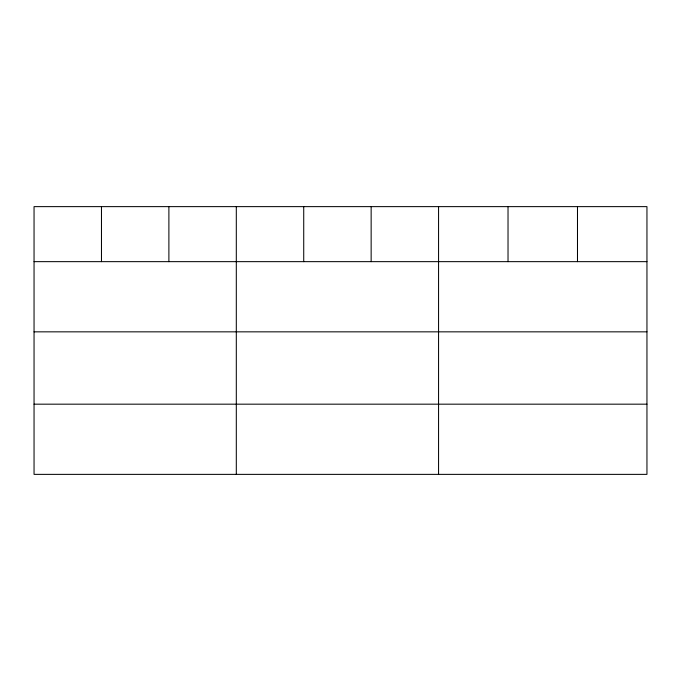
<?xml version="1.0" encoding="UTF-8"?>
<svg xmlns="http://www.w3.org/2000/svg" width="681" height="681" viewBox="0 0 681 681"><rect width="100%" height="100%" fill="white"/><g stroke="black" fill="none" stroke-linecap="round" stroke-linejoin="round"><path stroke-width="1.02" d="M646.95 331.843L646.95 206.632L34.05 206.632L34.05 474.368L646.95 474.368L646.95 331.843L34.05 331.843M34.05 261.649L646.95 261.649M34.05 404.173L646.95 404.173M577.488 206.632L577.488 261.649M508.026 206.632L508.026 261.649M438.564 206.632L438.564 474.368M371.145 206.632L371.145 261.649M303.726 206.632L303.726 261.649M236.307 206.632L236.307 474.368M168.888 206.632L168.888 261.649M101.469 206.632L101.469 261.649"/></g></svg>
